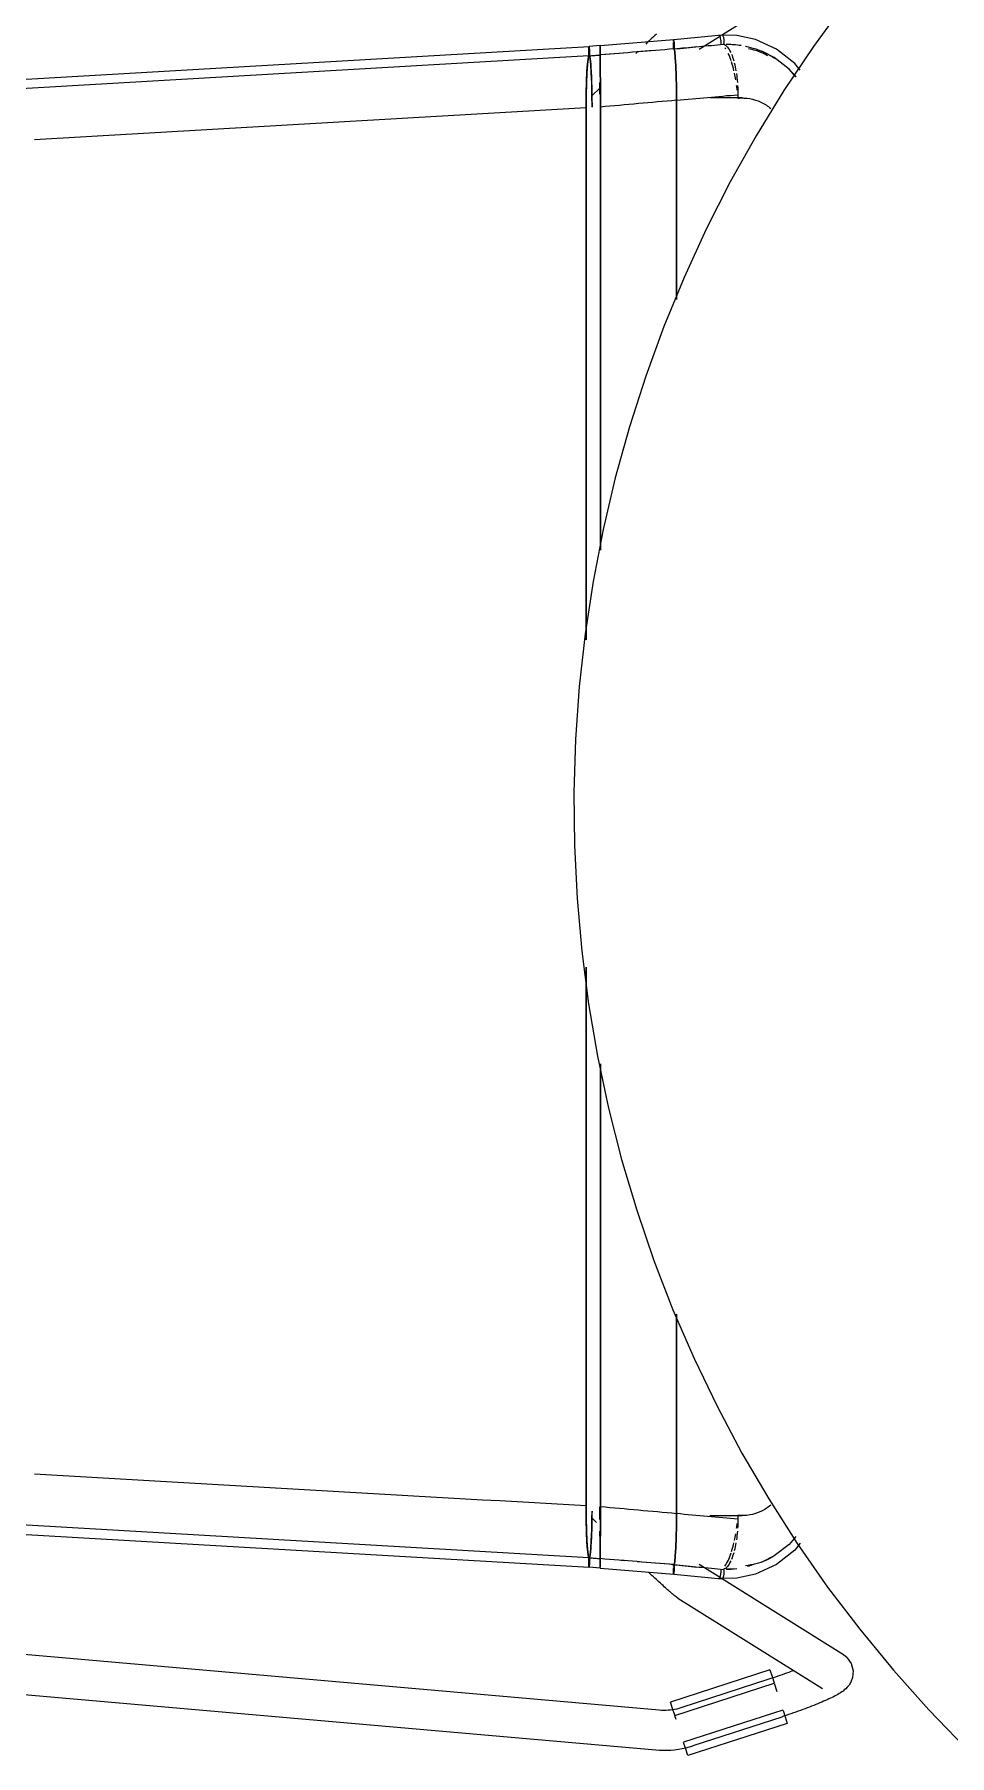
# Model space of a CAD drawing. Header units: millimetres. Extents: x 155927 to 317870, y -36033 to 97293.
# Drawn here: x 159386 to 159662, y 19853 to 20373 of the extents above; entities that cross this region are included whole.
import ezdxf

# ---------------------------------------------------------------- set-up
doc = ezdxf.new("R2010")
doc.units = ezdxf.units.MM
doc.header["$MEASUREMENT"] = 0
doc.layers.add('I-FURN', color=8, linetype='CONTINUOUS', lineweight=9)

msp = doc.modelspace()

# ---------------------------------------------------------------- linework, layer by layer
at = {"layer": 'I-FURN'}
for p, q in [((159593.23, 20372.54), (159630, 20395.57)), ((159630.39, 20382.01), (159620.95, 20369.09)), ((159573.1, 20372.43), (159572.65, 20372.01)), ((159573.53, 20372.83), (159573.1, 20372.43)), ((159578.78, 20371.19), (159593.27, 20372.61)), ((159586.42, 20368.27), (159592.86, 20372.31)), ((159597.84, 20372.4), (159592.38, 20372.49)), ((159603.49, 20371.19), (159597.84, 20372.4)), ((159221.31, 20349.8), (159553.22, 20369.09)), ((159553.12, 20368.16), (159553.11, 20367.71)), ((159553.11, 20367.71), (159553.11, 20367.22)), ((159553.11, 20367.22), (159553.11, 20366.72)), ((159553.14, 20368.54), (159553.12, 20368.16)), ((159553.16, 20368.83), (159553.14, 20368.54)), ((159553.19, 20369.02), (159553.16, 20368.83)), ((159553.22, 20369.09), (159553.19, 20369.02)), ((159556.58, 20369.36), (159553.22, 20369.09)), ((159553.25, 20369.02), (159553.22, 20369.09)), ((159553.27, 20368.83), (159553.25, 20369.02)), ((159553.3, 20368.53), (159553.27, 20368.83)), ((159553.31, 20368.15), (159553.3, 20368.53)), ((159553.32, 20367.7), (159553.31, 20368.15)), ((159553.33, 20367.21), (159553.32, 20367.7)), ((159553.33, 20366.71), (159553.33, 20367.21)), ((159556.57, 20369.29), (159556.58, 20369.36)), ((159556.58, 20369.36), (159556.57, 20369.29)), ((159556.57, 20369.1), (159556.57, 20369.29)), ((159556.57, 20369.29), (159556.57, 20369.11)), ((159556.57, 20369.11), (159556.57, 20368.81)), ((159556.57, 20368.81), (159556.57, 20369.1)), ((159556.57, 20368.42), (159556.57, 20368.81)), ((159556.57, 20368.81), (159556.57, 20368.43)), ((159556.57, 20368.43), (159556.57, 20367.98)), ((159556.57, 20367.97), (159556.57, 20368.42)), ((159556.57, 20367.98), (159556.57, 20367.48)), ((159556.57, 20367.48), (159556.57, 20367.97)), ((159556.57, 20366.98), (159556.57, 20367.48)), ((159556.57, 20367.48), (159556.57, 20366.99)), ((159556.58, 20369.36), (159578.78, 20371.19)), ((159556.58, 20369.36), (159556.58, 20369.29)), ((159556.58, 20369.3), (159556.58, 20369.36)), ((159556.58, 20369.11), (159556.58, 20369.3)), ((159556.58, 20369.29), (159556.58, 20369.1)), ((159556.58, 20368.82), (159556.58, 20369.11)), ((159556.58, 20369.1), (159556.58, 20368.81)), ((159556.58, 20368.43), (159556.58, 20368.82)), ((159556.58, 20368.81), (159556.58, 20368.43)), ((159556.58, 20368.43), (159556.58, 20367.98)), ((159556.58, 20367.98), (159556.58, 20368.43)), ((159556.58, 20367.98), (159556.58, 20367.49)), ((159556.58, 20367.49), (159556.58, 20367.98)), ((159556.58, 20367.49), (159556.58, 20366.99)), ((159556.58, 20366.99), (159556.58, 20367.49)), ((159567.82, 20367.46), (159567.31, 20366.97)), ((159570.79, 20370.27), (159570.31, 20369.82)), ((159571.27, 20370.72), (159570.79, 20370.27)), ((159571.74, 20371.16), (159571.27, 20370.72)), ((159572.2, 20371.59), (159571.74, 20371.16)), ((159572.65, 20372.01), (159572.2, 20371.59)), ((159578.68, 20369.81), (159578.67, 20369.32)), ((159578.67, 20369.32), (159578.68, 20369.81)), ((159578.67, 20369.32), (159578.68, 20368.82)), ((159578.68, 20368.82), (159578.67, 20369.32)), ((159578.69, 20370.26), (159578.68, 20369.81)), ((159578.68, 20369.81), (159578.69, 20370.26)), ((159578.68, 20368.82), (159578.68, 20368.35)), ((159578.69, 20368.35), (159578.68, 20368.82)), ((159578.73, 20370.94), (159578.71, 20370.65)), ((159578.71, 20370.64), (159578.73, 20370.93)), ((159578.75, 20371.13), (159578.73, 20370.94)), ((159578.73, 20370.93), (159578.75, 20371.12)), ((159578.78, 20371.19), (159578.75, 20371.13)), ((159578.75, 20371.12), (159578.78, 20371.19)), ((159578.78, 20371.19), (159578.8, 20371.12)), ((159578.8, 20371.12), (159578.78, 20371.19)), ((159578.83, 20370.93), (159578.8, 20371.12)), ((159578.85, 20370.64), (159578.83, 20370.93)), ((159578.83, 20370.93), (159578.85, 20370.63)), ((159578.87, 20370.25), (159578.85, 20370.64)), ((159578.85, 20370.63), (159578.87, 20370.25)), ((159578.88, 20369.8), (159578.87, 20370.25)), ((159578.87, 20370.25), (159578.88, 20369.79)), ((159578.87, 20368.34), (159578.88, 20368.81)), ((159578.88, 20368.81), (159578.87, 20368.34)), ((159578.87, 20368.34), (159579.06, 20367.45)), ((159579.06, 20367.45), (159578.87, 20368.34)), ((159578.88, 20369.31), (159578.88, 20369.8)), ((159578.88, 20369.79), (159578.88, 20369.3)), ((159578.88, 20368.81), (159578.88, 20369.31)), ((159578.88, 20369.3), (159578.88, 20368.81)), ((159579.06, 20367.45), (159579.24, 20365.73)), ((159579.24, 20365.71), (159579.06, 20367.45)), ((159609.8, 20368.29), (159603.49, 20371.19)), ((159609.09, 20365.71), (159605.4, 20367.62)), ((159615.33, 20363.95), (159609.8, 20368.29)), ((159620.95, 20369.09), (159612.04, 20355.8)), ((159552.71, 20363.61), (159552.55, 20361.11)), ((159552.91, 20365.36), (159552.71, 20363.61)), ((159553.12, 20366.25), (159552.91, 20365.36)), ((159553.11, 20366.72), (159553.12, 20366.25)), ((159553.32, 20366.24), (159553.33, 20366.71)), ((159553.53, 20365.34), (159553.32, 20366.24)), ((159553.72, 20363.59), (159553.53, 20365.34)), ((159553.88, 20361.09), (159553.72, 20363.59)), ((159556.53, 20361.37), (159556.54, 20363.87)), ((159556.54, 20363.87), (159556.53, 20361.37)), ((159556.54, 20363.87), (159556.55, 20365.62)), ((159556.55, 20365.62), (159556.54, 20363.87)), ((159556.57, 20366.99), (159556.57, 20366.52)), ((159556.57, 20366.51), (159556.57, 20366.98)), ((159556.58, 20366.99), (159556.58, 20366.52)), ((159556.58, 20366.52), (159556.58, 20366.99)), ((159556.58, 20366.52), (159556.6, 20365.63)), ((159556.6, 20365.64), (159556.58, 20366.52)), ((159556.61, 20363.89), (159556.6, 20365.64)), ((159556.6, 20365.63), (159556.61, 20363.89)), ((159556.62, 20361.39), (159556.61, 20363.89)), ((159556.61, 20363.88), (159556.62, 20361.39)), ((159579.24, 20365.71), (159579.39, 20363.27)), ((159579.39, 20363.23), (159579.24, 20365.71)), ((159579.39, 20363.24), (159579.51, 20360.2)), ((159579.51, 20360.13), (159579.39, 20363.23)), ((159613.66, 20362.21), (159609.09, 20365.71)), ((159615.61, 20359.88), (159613.66, 20362.21)), ((159616.96, 20361.91), (159615.33, 20363.95)), ((159552.43, 20357.98), (159552.35, 20354.42)), ((159552.55, 20361.11), (159552.43, 20357.98)), ((159554.01, 20357.98), (159553.88, 20361.09)), ((159554.08, 20354.43), (159554.01, 20357.98)), ((159556.52, 20358.25), (159556.52, 20354.69)), ((159556.52, 20354.69), (159556.52, 20358.24)), ((159556.63, 20358.25), (159556.62, 20361.39)), ((159556.62, 20361.38), (159556.63, 20358.25)), ((159556.63, 20358.25), (159556.64, 20354.69)), ((159556.64, 20354.69), (159556.63, 20358.25)), ((159579.51, 20360.14), (159579.58, 20356.7)), ((159579.58, 20356.7), (159579.51, 20360.13)), ((159552.35, 20354.42), (159552.32, 20350.63)), ((159556.64, 20356.69), (159553.96, 20354.12)), ((159554.11, 20350.74), (159554.08, 20354.43)), ((159556.64, 20350.9), (159556.64, 20354.69)), ((159556.64, 20354.68), (159556.64, 20350.9)), ((159579.61, 20352.84), (159579.58, 20356.6)), ((159579.58, 20356.6), (159579.61, 20352.96)), ((159579.61, 20292.72), (159579.61, 20352.84)), ((159579.61, 20352.84), (159579.61, 20292.72)), ((159599.4, 20353.55), (159589.65, 20353.55)), ((159598.16, 20354.54), (159598.16, 20353.49)), ((159612.04, 20355.8), (159603.67, 20342.17)), ((159552.32, 20350.63), (159552.32, 20190.06)), ((159552.32, 20190.06), (159552.32, 20350.63)), ((159556.64, 20350.9), (159556.64, 20217.16)), ((159556.64, 20217.16), (159556.64, 20350.9)), ((159603.67, 20342.17), (159595.84, 20328.21)), ((159595.84, 20328.21), (159588.59, 20313.95)), ((159588.59, 20313.95), (159581.91, 20299.42)), ((159581.91, 20299.42), (159575.81, 20284.62)), ((159575.81, 20284.62), (159570.31, 20269.6)), ((159570.31, 20269.6), (159565.42, 20254.37)), ((159565.42, 20254.37), (159561.14, 20238.95)), ((159561.14, 20238.95), (159557.48, 20223.38)), ((159557.48, 20223.38), (159554.45, 20207.67)), ((159554.45, 20207.67), (159552.04, 20191.85)), ((159552.04, 20191.85), (159550.28, 20175.95)), ((159550.28, 20175.95), (159549.14, 20159.99)), ((159549.14, 20159.99), (159548.65, 20144)), ((159548.65, 20144), (159548.8, 20128)), ((159548.8, 20128), (159549.59, 20112.02)), ((159549.59, 20112.02), (159551.01, 20096.09)), ((159551.01, 20096.09), (159553.07, 20080.22)), ((159552.32, 20091.33), (159552.32, 19928.73)), ((159552.32, 19928.73), (159552.32, 20091.33)), ((159553.07, 20080.22), (159555.77, 20064.45)), ((159555.77, 20064.45), (159559.09, 20048.8)), ((159556.64, 20062.1), (159556.64, 19928.47)), ((159556.64, 19928.47), (159556.64, 20062.1)), ((159559.09, 20048.8), (159563.03, 20033.3)), ((159563.03, 20033.3), (159567.6, 20017.96)), ((159567.6, 20017.96), (159572.77, 20002.82)), ((159572.77, 20002.82), (159578.54, 19987.9)), ((159578.54, 19987.9), (159584.91, 19973.22)), ((159579.61, 19926.52), (159579.61, 19986.64)), ((159579.61, 19986.64), (159579.61, 19926.52)), ((159584.91, 19973.22), (159591.86, 19958.81)), ((159591.86, 19958.81), (159599.37, 19944.69)), ((159599.37, 19944.69), (159607.45, 19930.88)), ((159607.45, 19930.88), (159616.07, 19917.4)), ((159221.31, 19929.56), (159553.22, 19910.28)), ((159552.32, 19928.73), (159552.35, 19924.95)), ((159554.08, 19924.94), (159554.11, 19927.19)), ((159556.52, 19924.67), (159556.51, 19928.45)), ((159556.51, 19928.45), (159556.52, 19924.67)), ((159556.64, 19928.47), (159556.64, 19924.68)), ((159556.64, 19924.68), (159556.64, 19928.47)), ((159579.58, 19922.76), (159579.61, 19926.52)), ((159579.61, 19926.4), (159579.58, 19922.76)), ((159589.65, 19925.82), (159599.4, 19925.82)), ((159598.16, 19925.87), (159598.16, 19924.82)), ((159552.35, 19924.95), (159552.43, 19921.38)), ((159552.43, 19921.38), (159552.55, 19918.25)), ((159553.88, 19918.27), (159554.01, 19921.39)), ((159553.96, 19925.24), (159555.49, 19923.77)), ((159554.01, 19921.39), (159554.08, 19924.94)), ((159556.53, 19918), (159556.52, 19921.12)), ((159556.52, 19921.12), (159556.53, 19917.99)), ((159556.63, 19921.11), (159556.62, 19917.98)), ((159556.62, 19917.98), (159556.63, 19921.11)), ((159556.64, 19924.68), (159556.63, 19921.11)), ((159556.63, 19921.11), (159556.64, 19924.68)), ((159579.58, 19922.67), (159579.51, 19919.22)), ((159579.51, 19919.23), (159579.58, 19922.66)), ((159552.55, 19918.25), (159552.71, 19915.75)), ((159552.71, 19915.75), (159552.91, 19914)), ((159553.53, 19914.02), (159553.72, 19915.77)), ((159553.72, 19915.77), (159553.88, 19918.27)), ((159556.54, 19915.5), (159556.53, 19918)), ((159556.53, 19917.99), (159556.54, 19915.49)), ((159556.55, 19913.75), (159556.54, 19915.5)), ((159556.54, 19915.49), (159556.55, 19913.74)), ((159556.61, 19915.47), (159556.6, 19913.73)), ((159556.6, 19913.73), (159556.61, 19915.47)), ((159556.62, 19917.98), (159556.61, 19915.48)), ((159556.61, 19915.47), (159556.62, 19917.98)), ((159579.24, 19913.65), (159579.39, 19916.13)), ((159579.39, 19916.09), (159579.24, 19913.65)), ((159579.39, 19916.13), (159579.51, 19919.23)), ((159579.51, 19919.16), (159579.39, 19916.13)), ((159613.66, 19917.15), (159609.09, 19913.65)), ((159615.33, 19915.41), (159609.8, 19911.08)), ((159615.63, 19919.49), (159613.66, 19917.15)), ((159616.97, 19917.47), (159615.33, 19915.41)), ((159616.07, 19917.4), (159625.23, 19904.28)), ((159552.91, 19914), (159553.12, 19913.11)), ((159553.12, 19913.11), (159553.11, 19912.64)), ((159553.11, 19912.64), (159553.11, 19912.14)), ((159553.11, 19912.14), (159553.11, 19911.65)), ((159553.11, 19911.65), (159553.12, 19911.2)), ((159553.12, 19911.2), (159553.14, 19910.82)), ((159553.14, 19910.82), (159553.16, 19910.53)), ((159553.16, 19910.53), (159553.19, 19910.34)), ((159553.19, 19910.34), (159553.22, 19910.28)), ((159553.22, 19910.28), (159553.25, 19910.34)), ((159556.58, 19910), (159553.22, 19910.27)), ((159553.25, 19910.34), (159553.27, 19910.53)), ((159553.27, 19910.53), (159553.3, 19910.83)), ((159553.3, 19910.83), (159553.31, 19911.21)), ((159553.31, 19911.21), (159553.32, 19911.66)), ((159553.32, 19913.12), (159553.53, 19914.02)), ((159553.33, 19912.65), (159553.32, 19913.12)), ((159553.32, 19911.66), (159553.33, 19912.15)), ((159553.33, 19912.15), (159553.33, 19912.65)), ((159556.57, 19912.38), (159556.57, 19912.85)), ((159556.57, 19912.85), (159556.57, 19912.38)), ((159556.57, 19911.88), (159556.57, 19912.38)), ((159556.57, 19912.38), (159556.57, 19911.88)), ((159556.57, 19911.39), (159556.57, 19911.88)), ((159556.57, 19911.88), (159556.57, 19911.39)), ((159556.57, 19910.94), (159556.57, 19911.39)), ((159556.57, 19911.39), (159556.57, 19910.94)), ((159556.57, 19910.56), (159556.57, 19910.94)), ((159556.57, 19910.94), (159556.57, 19910.55)), ((159556.6, 19913.73), (159556.58, 19912.84)), ((159556.58, 19912.84), (159556.6, 19913.73)), ((159556.58, 19912.84), (159556.58, 19912.37)), ((159556.58, 19912.37), (159556.58, 19912.84)), ((159556.58, 19912.37), (159556.58, 19911.87)), ((159556.58, 19911.87), (159556.58, 19912.37)), ((159556.58, 19911.87), (159556.58, 19911.38)), ((159556.58, 19911.38), (159556.58, 19911.87)), ((159556.58, 19911.38), (159556.58, 19910.93)), ((159556.58, 19910.93), (159556.58, 19911.38)), ((159556.58, 19910.93), (159556.58, 19910.55)), ((159556.58, 19910.55), (159556.58, 19910.93)), ((159556.58, 19910.55), (159556.58, 19910.26)), ((159556.58, 19910.25), (159556.58, 19910.55)), ((159578.68, 19911.01), (159578.68, 19910.54)), ((159578.68, 19910.54), (159578.69, 19911.01)), ((159579.06, 19911.91), (159578.87, 19911.03)), ((159578.87, 19911.02), (159579.06, 19911.91)), ((159578.87, 19911.03), (159578.88, 19910.56)), ((159578.88, 19910.55), (159578.87, 19911.02)), ((159578.88, 19910.56), (159578.88, 19910.06)), ((159578.88, 19910.05), (159578.88, 19910.55)), ((159579.06, 19911.91), (159579.24, 19913.65)), ((159579.24, 19913.63), (159579.06, 19911.91)), ((159592.86, 19907.05), (159586.42, 19911.09)), ((159609.8, 19911.08), (159603.49, 19908.18)), ((159609.09, 19913.65), (159605.4, 19911.74)), ((159556.58, 19910), (159556.57, 19910.07)), ((159556.57, 19910.07), (159556.58, 19910)), ((159556.58, 19910.07), (159556.58, 19910)), ((159556.58, 19910), (159556.58, 19910.07)), ((159556.58, 19910), (159578.78, 19908.18)), ((159571.74, 19908.2), (159571.27, 19908.64)), ((159572.2, 19907.77), (159571.74, 19908.2)), ((159572.65, 19907.35), (159572.2, 19907.77)), ((159573.1, 19906.93), (159572.65, 19907.35)), ((159573.53, 19906.53), (159573.1, 19906.93)), ((159573.96, 19906.14), (159573.53, 19906.53)), ((159574.37, 19905.76), (159573.96, 19906.14)), ((159574.77, 19905.39), (159574.37, 19905.76)), ((159575.16, 19905.04), (159574.77, 19905.39)), ((159575.54, 19904.69), (159575.16, 19905.04)), ((159578.67, 19910.04), (159578.68, 19909.55)), ((159578.68, 19909.55), (159578.67, 19910.04)), ((159578.68, 19909.55), (159578.69, 19909.1)), ((159578.69, 19909.1), (159578.68, 19909.55)), ((159578.69, 19909.1), (159578.71, 19908.72)), ((159578.71, 19908.72), (159578.69, 19909.1)), ((159578.71, 19908.72), (159578.73, 19908.42)), ((159578.73, 19908.43), (159578.71, 19908.72)), ((159578.75, 19908.24), (159578.73, 19908.43)), ((159578.73, 19908.42), (159578.75, 19908.24)), ((159578.75, 19908.24), (159578.78, 19908.17)), ((159578.78, 19908.18), (159578.75, 19908.24)), ((159578.8, 19908.25), (159578.78, 19908.18)), ((159578.78, 19908.17), (159578.8, 19908.24)), ((159578.78, 19908.17), (159593.27, 19906.75)), ((159578.8, 19908.24), (159578.83, 19908.43)), ((159578.83, 19908.43), (159578.85, 19908.73)), ((159578.85, 19908.73), (159578.83, 19908.44)), ((159578.87, 19909.12), (159578.85, 19908.73)), ((159578.85, 19908.73), (159578.87, 19909.11)), ((159578.88, 19909.57), (159578.87, 19909.12)), ((159578.87, 19909.11), (159578.88, 19909.56)), ((159578.88, 19910.06), (159578.88, 19909.57)), ((159578.88, 19909.56), (159578.88, 19910.05)), ((159597.84, 19906.96), (159592.38, 19906.87)), ((159630, 19883.79), (159593.23, 19906.82)), ((159603.49, 19908.18), (159597.84, 19906.96)), ((159574.39, 19867.09), (159149.89, 19904.38)), ((159575.91, 19904.36), (159575.54, 19904.69)), ((159576.26, 19904.05), (159575.91, 19904.36)), ((159576.59, 19903.75), (159576.26, 19904.05)), ((159576.92, 19903.46), (159576.59, 19903.75)), ((159577.23, 19903.19), (159576.92, 19903.46)), ((159577.52, 19902.93), (159577.23, 19903.19)), ((159577.8, 19902.68), (159577.52, 19902.93)), ((159578.07, 19902.46), (159577.8, 19902.68)), ((159578.32, 19902.24), (159578.07, 19902.46)), ((159578.56, 19902.04), (159578.32, 19902.24)), ((159578.79, 19901.85), (159578.56, 19902.04)), ((159579.01, 19901.67), (159578.79, 19901.85)), ((159579.23, 19901.5), (159579.01, 19901.67)), ((159579.46, 19901.32), (159579.23, 19901.5)), ((159579.72, 19901.14), (159579.46, 19901.32)), ((159580.04, 19900.92), (159579.72, 19901.14)), ((159580.04, 19900.92), (159623.63, 19873.62)), ((159625.23, 19904.28), (159634.9, 19891.54)), ((159130.02, 19894.08), (159573.34, 19855.13)), ((159634.9, 19891.54), (159645.08, 19879.19)), ((159607.82, 19879.26), (159577.81, 19869.57)), ((159607.82, 19879.26), (159608.45, 19877.31)), ((159614.74, 19878.98), (159614.12, 19878.75)), ((159631.12, 19882.89), (159630, 19883.79)), ((159631.12, 19882.89), (159632.35, 19881.16)), ((159632.35, 19881.16), (159632.93, 19878.94)), ((159645.08, 19879.19), (159655.74, 19867.26)), ((159579.11, 19865.53), (159609.12, 19875.22)), ((159607.77, 19876.54), (159580.96, 19867.83)), ((159608.1, 19876.65), (159607.77, 19876.54)), ((159608.79, 19876.88), (159608.1, 19876.65)), ((159608.45, 19877.31), (159609.08, 19875.34)), ((159609.48, 19877.11), (159608.79, 19876.88)), ((159609.95, 19872.64), (159609.15, 19875.12)), ((159610.16, 19877.34), (159609.48, 19877.11)), ((159610.84, 19877.57), (159610.16, 19877.34)), ((159611.52, 19877.81), (159610.84, 19877.57)), ((159612.18, 19878.04), (159611.52, 19877.81)), ((159612.84, 19878.28), (159612.18, 19878.04)), ((159613.49, 19878.51), (159612.84, 19878.28)), ((159614.12, 19878.75), (159613.49, 19878.51)), ((159631.15, 19874.04), (159630.69, 19873.57)), ((159631.67, 19874.67), (159631.15, 19874.04)), ((159632.24, 19875.58), (159631.67, 19874.67)), ((159632.76, 19876.96), (159632.24, 19875.58)), ((159632.93, 19878.94), (159632.76, 19876.96)), ((159578.44, 19867.62), (159577.81, 19869.57)), ((159621.66, 19868.8), (159621.04, 19868.55)), ((159622.27, 19869.05), (159621.66, 19868.8)), ((159622.87, 19869.3), (159622.27, 19869.05)), ((159623.45, 19869.54), (159622.87, 19869.3)), ((159624.01, 19869.79), (159623.45, 19869.54)), ((159624.56, 19870.03), (159624.01, 19869.79)), ((159625.08, 19870.26), (159624.56, 19870.03)), ((159625.59, 19870.5), (159625.08, 19870.26)), ((159626.08, 19870.73), (159625.59, 19870.5)), ((159626.56, 19870.96), (159626.08, 19870.73)), ((159627.01, 19871.19), (159626.56, 19870.96)), ((159627.45, 19871.42), (159627.01, 19871.19)), ((159627.88, 19871.65), (159627.45, 19871.42)), ((159628.29, 19871.88), (159627.88, 19871.65)), ((159628.69, 19872.12), (159628.29, 19871.88)), ((159629.08, 19872.36), (159628.69, 19872.12)), ((159629.47, 19872.62), (159629.08, 19872.36)), ((159629.86, 19872.89), (159629.47, 19872.62)), ((159630.26, 19873.21), (159629.86, 19872.89)), ((159630.69, 19873.57), (159630.26, 19873.21)), ((159574.42, 19867.08), (159574.39, 19867.08)), ((159575.08, 19867.04), (159574.42, 19867.08)), ((159575.74, 19867.02), (159575.08, 19867.04)), ((159576.41, 19867.03), (159575.74, 19867.02)), ((159577.07, 19867.07), (159576.41, 19867.03)), ((159577.73, 19867.13), (159577.07, 19867.07)), ((159578.38, 19867.22), (159577.73, 19867.13)), ((159579.03, 19867.33), (159578.38, 19867.22)), ((159579.08, 19865.65), (159578.44, 19867.62)), ((159579.68, 19867.47), (159579.03, 19867.33)), ((159579.52, 19864.27), (159579.15, 19865.43)), ((159580.32, 19867.64), (159579.68, 19867.47)), ((159580.96, 19867.83), (159580.32, 19867.64)), ((159611.73, 19867.15), (159581.72, 19857.46)), ((159584.66, 19856.42), (159611.48, 19865.13)), ((159611.93, 19865.28), (159611.48, 19865.13)), ((159611.76, 19867.03), (159612.4, 19865.06)), ((159612.67, 19865.52), (159611.93, 19865.28)), ((159612.4, 19865.06), (159613.03, 19863.11)), ((159613.41, 19865.77), (159612.67, 19865.52)), ((159614.14, 19866.02), (159613.41, 19865.77)), ((159614.87, 19866.27), (159614.14, 19866.02)), ((159615.59, 19866.52), (159614.87, 19866.27)), ((159616.31, 19866.77), (159615.59, 19866.52)), ((159617.01, 19867.03), (159616.31, 19866.77)), ((159617.71, 19867.28), (159617.01, 19867.03)), ((159618.4, 19867.54), (159617.71, 19867.28)), ((159619.08, 19867.79), (159618.4, 19867.54)), ((159619.75, 19868.05), (159619.08, 19867.79)), ((159620.4, 19868.3), (159619.75, 19868.05)), ((159621.04, 19868.55), (159620.4, 19868.3)), ((159655.74, 19867.26), (159666.86, 19855.76)), ((159613.03, 19863.11), (159583.03, 19853.42)), ((159573.34, 19855.13), (159574.48, 19855.05)), ((159574.48, 19855.05), (159575.62, 19855.02)), ((159575.62, 19855.02), (159576.76, 19855.04)), ((159576.76, 19855.04), (159577.91, 19855.09)), ((159577.91, 19855.09), (159579.04, 19855.2)), ((159579.04, 19855.2), (159580.17, 19855.35)), ((159580.17, 19855.35), (159581.3, 19855.55)), ((159581.3, 19855.55), (159582.42, 19855.79)), ((159582.4, 19855.37), (159581.76, 19857.34)), ((159583.03, 19853.42), (159582.4, 19855.37)), ((159582.42, 19855.79), (159583.52, 19856.07)), ((159583.52, 19856.07), (159584.62, 19856.4)), ((159584.62, 19856.4), (159584.66, 19856.42))]:
    msp.add_line(p, q, dxfattribs=at)
for points, knots in [([(159593.09, 20369.67), (159593.1, 20369.89), (159593.1, 20370.38), (159593.01, 20371.13), (159592.86, 20371.8), (159592.68, 20372.23), (159592.57, 20372.39), (159592.52, 20372.43)], [-1, -1, -1, -1, -0.90625, -0.8125, -0.71875, -0.625, -0.5625, -0.5625, -0.5625, -0.5625]), ([(159593.42, 20372.56), (159593.44, 20372.55), (159593.49, 20372.5), (159593.56, 20372.39), (159593.66, 20372.2), (159593.77, 20371.88), (159593.84, 20371.48), (159593.87, 20371.13), (159593.89, 20370.75), (159593.89, 20370.31), (159593.85, 20369.95), (159593.83, 20369.77)], [0.5555556, 0.5555556, 0.5555556, 0.5555556, 0.5833333, 0.6180556, 0.6527778, 0.7222222, 0.7916667, 0.8263889, 0.8611111, 0.9305556, 1, 1, 1, 1]), ([(159553.12, 20366.25), (159553.11, 20366.48), (159553.1, 20366.97), (159553.11, 20367.6), (159553.12, 20368.06), (159553.13, 20368.47), (159553.17, 20368.93), (159553.2, 20369.09), (159553.22, 20369.09)], [-1, -1, -1, -1, -0.90625, -0.8125, -0.765625, -0.71875, -0.625, -0.501507, -0.501507, -0.501507, -0.501507]), ([(159553.22, 20369.09), (159553.24, 20369.09), (159553.27, 20368.95), (159553.3, 20368.55), (159553.31, 20368.17), (159553.33, 20367.71), (159553.33, 20367.21), (159553.33, 20366.71), (159553.32, 20366.39), (159553.32, 20366.24)], [-0.5, -0.5, -0.5, -0.5, -0.375, -0.3125, -0.25, -0.1875, -0.125, -0.0625, 0, 0, 0, 0]), ([(159572.57, 20367.84), (159570.93, 20367.71), (159565.72, 20367.27), (159560.5, 20366.84), (159556.93, 20366.55)], [0.2766114, 0.2766114, 0.2766114, 0.2766114, 0.5, 0.9835276, 0.9835276, 0.9835276, 0.9835276]), ([(159593.83, 20369.77), (159594.22, 20369.63), (159594.96, 20369.07), (159595.66, 20367.94), (159595.98, 20367.25)], [0, 0, 0, 0, 0.1666667, 0.3309695, 0.3309695, 0.3309695, 0.3309695]), ([(159600.4, 20369.19), (159602.52, 20368.76), (159605.6, 20367.75), (159608.36, 20366.11), (159609.23, 20365.52)], [0.1763318, 0.1763318, 0.1763318, 0.1763318, 0.3333333, 0.408557, 0.408557, 0.408557, 0.408557]), ([(159607.17, 20366.24), (159606.58, 20366.58), (159604.73, 20367.61), (159602.75, 20368.1), (159601.37, 20368.33)], [0.6175454, 0.6175454, 0.6175454, 0.6175454, 0.6666667, 0.7702374, 0.7702374, 0.7702374, 0.7702374]), ([(159552.32, 20350.63), (159552.32, 20351.91), (159552.34, 20354.46), (159552.42, 20358.06), (159552.54, 20361.23), (159552.76, 20364.59), (159552.97, 20365.97), (159553.12, 20366.25)], [-1, -1, -1, -1, -0.833333, -0.666667, -0.5, -0.333333, 0, 0, 0, 0]), ([(159553.32, 20366.24), (159553.46, 20365.95), (159553.67, 20364.56), (159553.89, 20361.21), (159554.01, 20358.05), (159554.09, 20354.49), (159554.11, 20351.99), (159554.11, 20350.74)], [-1, -1, -1, -1, -0.6666667, -0.5, -0.3333333, -0.1666667, -0.003964, -0.003964, -0.003964, -0.003964]), ([(159598.16, 20353.49), (159600.55, 20353.71), (159604.15, 20353.08), (159607.15, 20351.15), (159608.05, 20350.38)], [0, 0, 0, 0, 0.3333333, 0.5, 0.5, 0.5, 0.5]), ([(159553.12, 19913.11), (159552.97, 19913.39), (159552.76, 19914.77), (159552.54, 19918.13), (159552.42, 19921.3), (159552.34, 19924.9), (159552.32, 19927.45), (159552.32, 19928.73)], [-1, -1, -1, -1, -0.666667, -0.5, -0.333333, -0.166667, 0, 0, 0, 0]), ([(159554.11, 19927.19), (159554.1, 19925.17), (159554.04, 19921.94), (159553.89, 19918.15), (159553.67, 19914.8), (159553.46, 19913.41), (159553.32, 19913.12)], [-0.9335619, -0.9335619, -0.9335619, -0.9335619, -0.6666667, -0.5, -0.3333333, 0, 0, 0, 0]), ([(159608.05, 19928.98), (159607.15, 19928.22), (159604.15, 19926.29), (159600.55, 19925.66), (159598.16, 19925.87)], [0.5, 0.5, 0.5, 0.5, 0.6666667, 1, 1, 1, 1]), ([(159553.22, 19910.27), (159553.2, 19910.27), (159553.17, 19910.41), (159553.14, 19910.8), (159553.12, 19911.19), (159553.11, 19911.64), (159553.11, 19912.14), (159553.11, 19912.64), (159553.11, 19912.96), (159553.12, 19913.11)], [-0.498493, -0.498493, -0.498493, -0.498493, -0.375, -0.3125, -0.25, -0.1875, -0.125, -0.0625, 0, 0, 0, 0]), ([(159594.18, 19910.6), (159594.54, 19911.06), (159595.22, 19912.18), (159595.82, 19913.8), (159596.08, 19914.62)], [-0.8333333, -0.8333333, -0.8333333, -0.8333333, -0.6666667, -0.5255973, -0.5255973, -0.5255973, -0.5255973]), ([(159609.07, 19913.66), (159608.25, 19913.14), (159605.52, 19911.56), (159602.54, 19910.96), (159600.44, 19910.68)], [-0.4024189, -0.4024189, -0.4024189, -0.4024189, -0.3333333, -0.1789981, -0.1789981, -0.1789981, -0.1789981]), ([(159593.83, 19909.59), (159593.85, 19909.45), (159593.88, 19909.16), (159593.89, 19908.74), (159593.88, 19908.36), (159593.86, 19908.07), (159593.83, 19907.8), (159593.78, 19907.55), (159593.71, 19907.33), (159593.65, 19907.13), (159593.55, 19906.94), (159593.46, 19906.83), (159593.42, 19906.8)], [0, 0, 0, 0, 0.0555556, 0.1111111, 0.1666667, 0.1944444, 0.2222222, 0.2777778, 0.3055556, 0.3333333, 0.3888889, 0.4444444, 0.4444444, 0.4444444, 0.4444444])]:
    msp.add_open_spline(points, degree=3, knots=knots, dxfattribs=at)
for points in [[(159578.87, 20368.34), (159575.16, 20368.03), (159567.74, 20367.43), (159560.3, 20366.83), (159556.58, 20366.52)], [(159578.87, 20368.34), (159581.4, 20368.58), (159586.43, 20369.06), (159591.38, 20369.54), (159593.83, 20369.77)], [(159578.87, 20368.37), (159581.18, 20368.6), (159583.5, 20368.83), (159585.77, 20369.06)], [(159594.53, 20368.28), (159594.41, 20368.45), (159594.3, 20368.59), (159594.18, 20368.71)], [(159594.58, 20369.74), (159596.1, 20369.77), (159597.63, 20369.67), (159599.13, 20369.45)], [(159597.34, 20369.54), (159596.45, 20369.65), (159595.55, 20369.67), (159594.65, 20369.67)], [(159553.12, 20366.25), (159497.71, 20363.03), (159386.95, 20356.59), (159276.36, 20350.15), (159221.12, 20346.93)], [(159553.12, 20366.25), (159553.7, 20366.3), (159554.85, 20366.39), (159556.01, 20366.48), (159556.58, 20366.52)], [(159553.32, 20366.24), (159553.86, 20366.29), (159554.94, 20366.38), (159556.03, 20366.47), (159556.57, 20366.51)], [(159596.1, 20364.76), (159595.83, 20365.58), (159595.55, 20366.39), (159595.25, 20366.94)], [(159596.19, 20366.78), (159596.44, 20366.19), (159596.67, 20365.53), (159596.88, 20364.79)], [(159596.95, 20361.72), (159596.73, 20362.65), (159596.5, 20363.59), (159596.25, 20364.44)], [(159597.06, 20364.12), (159597.25, 20363.38), (159597.41, 20362.58), (159597.56, 20361.74)], [(159597.48, 20359.06), (159597.36, 20359.75), (159597.23, 20360.4), (159597.09, 20361.06)], [(159597.69, 20360.89), (159597.82, 20360.04), (159597.93, 20359.17), (159597.99, 20358.25)], [(159597.92, 20355.95), (159597.87, 20356.43), (159597.81, 20356.9), (159597.74, 20357.36)], [(159598.06, 20357.32), (159598.12, 20356.41), (159598.15, 20355.49), (159598.16, 20354.54)], [(159614.49, 20361.28), (159614.9, 20360.85), (159615.29, 20360.4), (159615.66, 20359.94)], [(159556.64, 20350.9), (159560.47, 20351.24), (159564.3, 20351.58), (159568.13, 20351.93)], [(159568.13, 20351.93), (159571.96, 20352.27), (159575.79, 20352.62), (159579.61, 20352.96)], [(159579.61, 20352.84), (159582.74, 20353.15), (159588.99, 20353.74), (159595.13, 20354.28), (159598.16, 20354.54)], [(159598.16, 20353.49), (159598.67, 20353.54), (159599.17, 20353.56), (159599.68, 20353.55)], [(159385.83, 20341.05), (159441.29, 20344.24), (159496.8, 20347.44), (159552.32, 20350.63)], [(159552.32, 19928.73), (159496.8, 19931.93), (159441.27, 19935.12), (159385.83, 19938.32)], [(159553.12, 19913.11), (159497.71, 19916.33), (159386.95, 19922.77), (159276.36, 19929.21), (159221.12, 19932.43)], [(159568.13, 19927.43), (159564.3, 19927.78), (159560.47, 19928.12), (159556.64, 19928.47)], [(159579.61, 19926.4), (159575.79, 19926.75), (159571.96, 19927.09), (159568.13, 19927.43)], [(159579.61, 19926.52), (159582.74, 19926.22), (159588.99, 19925.63), (159595.13, 19925.08), (159598.16, 19924.82)], [(159599.68, 19925.82), (159599.17, 19925.81), (159598.67, 19925.83), (159598.16, 19925.87)], [(159597.99, 19921.1), (159597.92, 19920.2), (159597.82, 19919.32), (159597.69, 19918.47)], [(159597.74, 19921.99), (159597.81, 19922.46), (159597.86, 19922.93), (159597.91, 19923.41)], [(159598.16, 19924.82), (159598.15, 19923.87), (159598.12, 19922.94), (159598.06, 19922.03)], [(159596.24, 19915.04), (159596.5, 19915.84), (159596.72, 19916.72), (159596.94, 19917.64)], [(159597.56, 19917.62), (159597.41, 19916.78), (159597.25, 19915.97), (159597.06, 19915.23)], [(159597.09, 19918.3), (159597.23, 19918.94), (159597.37, 19919.61), (159597.49, 19920.29)], [(159553.12, 19913.11), (159553.7, 19913.07), (159554.85, 19912.98), (159556.01, 19912.89), (159556.58, 19912.84)], [(159553.32, 19913.12), (159553.33, 19912.52), (159553.33, 19911.02), (159553.26, 19910.27), (159553.22, 19910.27)], [(159553.32, 19913.12), (159553.86, 19913.07), (159554.94, 19912.98), (159556.03, 19912.89), (159556.57, 19912.85)], [(159578.87, 19911.03), (159575.16, 19911.33), (159567.74, 19911.93), (159560.3, 19912.54), (159556.58, 19912.84)], [(159564.12, 19912.22), (159563.71, 19912.25), (159563.3, 19912.29), (159562.89, 19912.32)], [(159578.69, 19911.01), (159575.04, 19911.32), (159571.39, 19911.62), (159567.74, 19911.92)], [(159578.68, 19911.01), (159581.06, 19910.78), (159583.42, 19910.54), (159585.77, 19910.31)], [(159578.87, 19911.02), (159581.4, 19910.78), (159586.43, 19910.31), (159591.38, 19909.83), (159593.83, 19909.59)], [(159595.99, 19912.14), (159595.67, 19911.44), (159594.97, 19910.3), (159594.22, 19909.73), (159593.83, 19909.59)], [(159596.88, 19914.57), (159596.67, 19913.84), (159596.44, 19913.2), (159596.19, 19912.6)], [(159601.07, 19910.56), (159601.8, 19910.76), (159602.51, 19910.99), (159603.22, 19911.26)], [(159592.52, 19906.93), (159592.57, 19906.98), (159592.66, 19907.1), (159592.79, 19907.39), (159592.91, 19907.78), (159593, 19908.24), (159593.07, 19908.73), (159593.1, 19909.23), (159593.1, 19909.54), (159593.09, 19909.69)], [(159597.82, 19909.76), (159596.75, 19909.65), (159595.66, 19909.65), (159594.57, 19909.66)], [(159594.65, 19909.63), (159595.31, 19909.64), (159595.96, 19909.68), (159596.6, 19909.74)]]:
    msp.add_open_spline(points, degree=3, dxfattribs=at)

doc.saveas('drawing.dxf')
